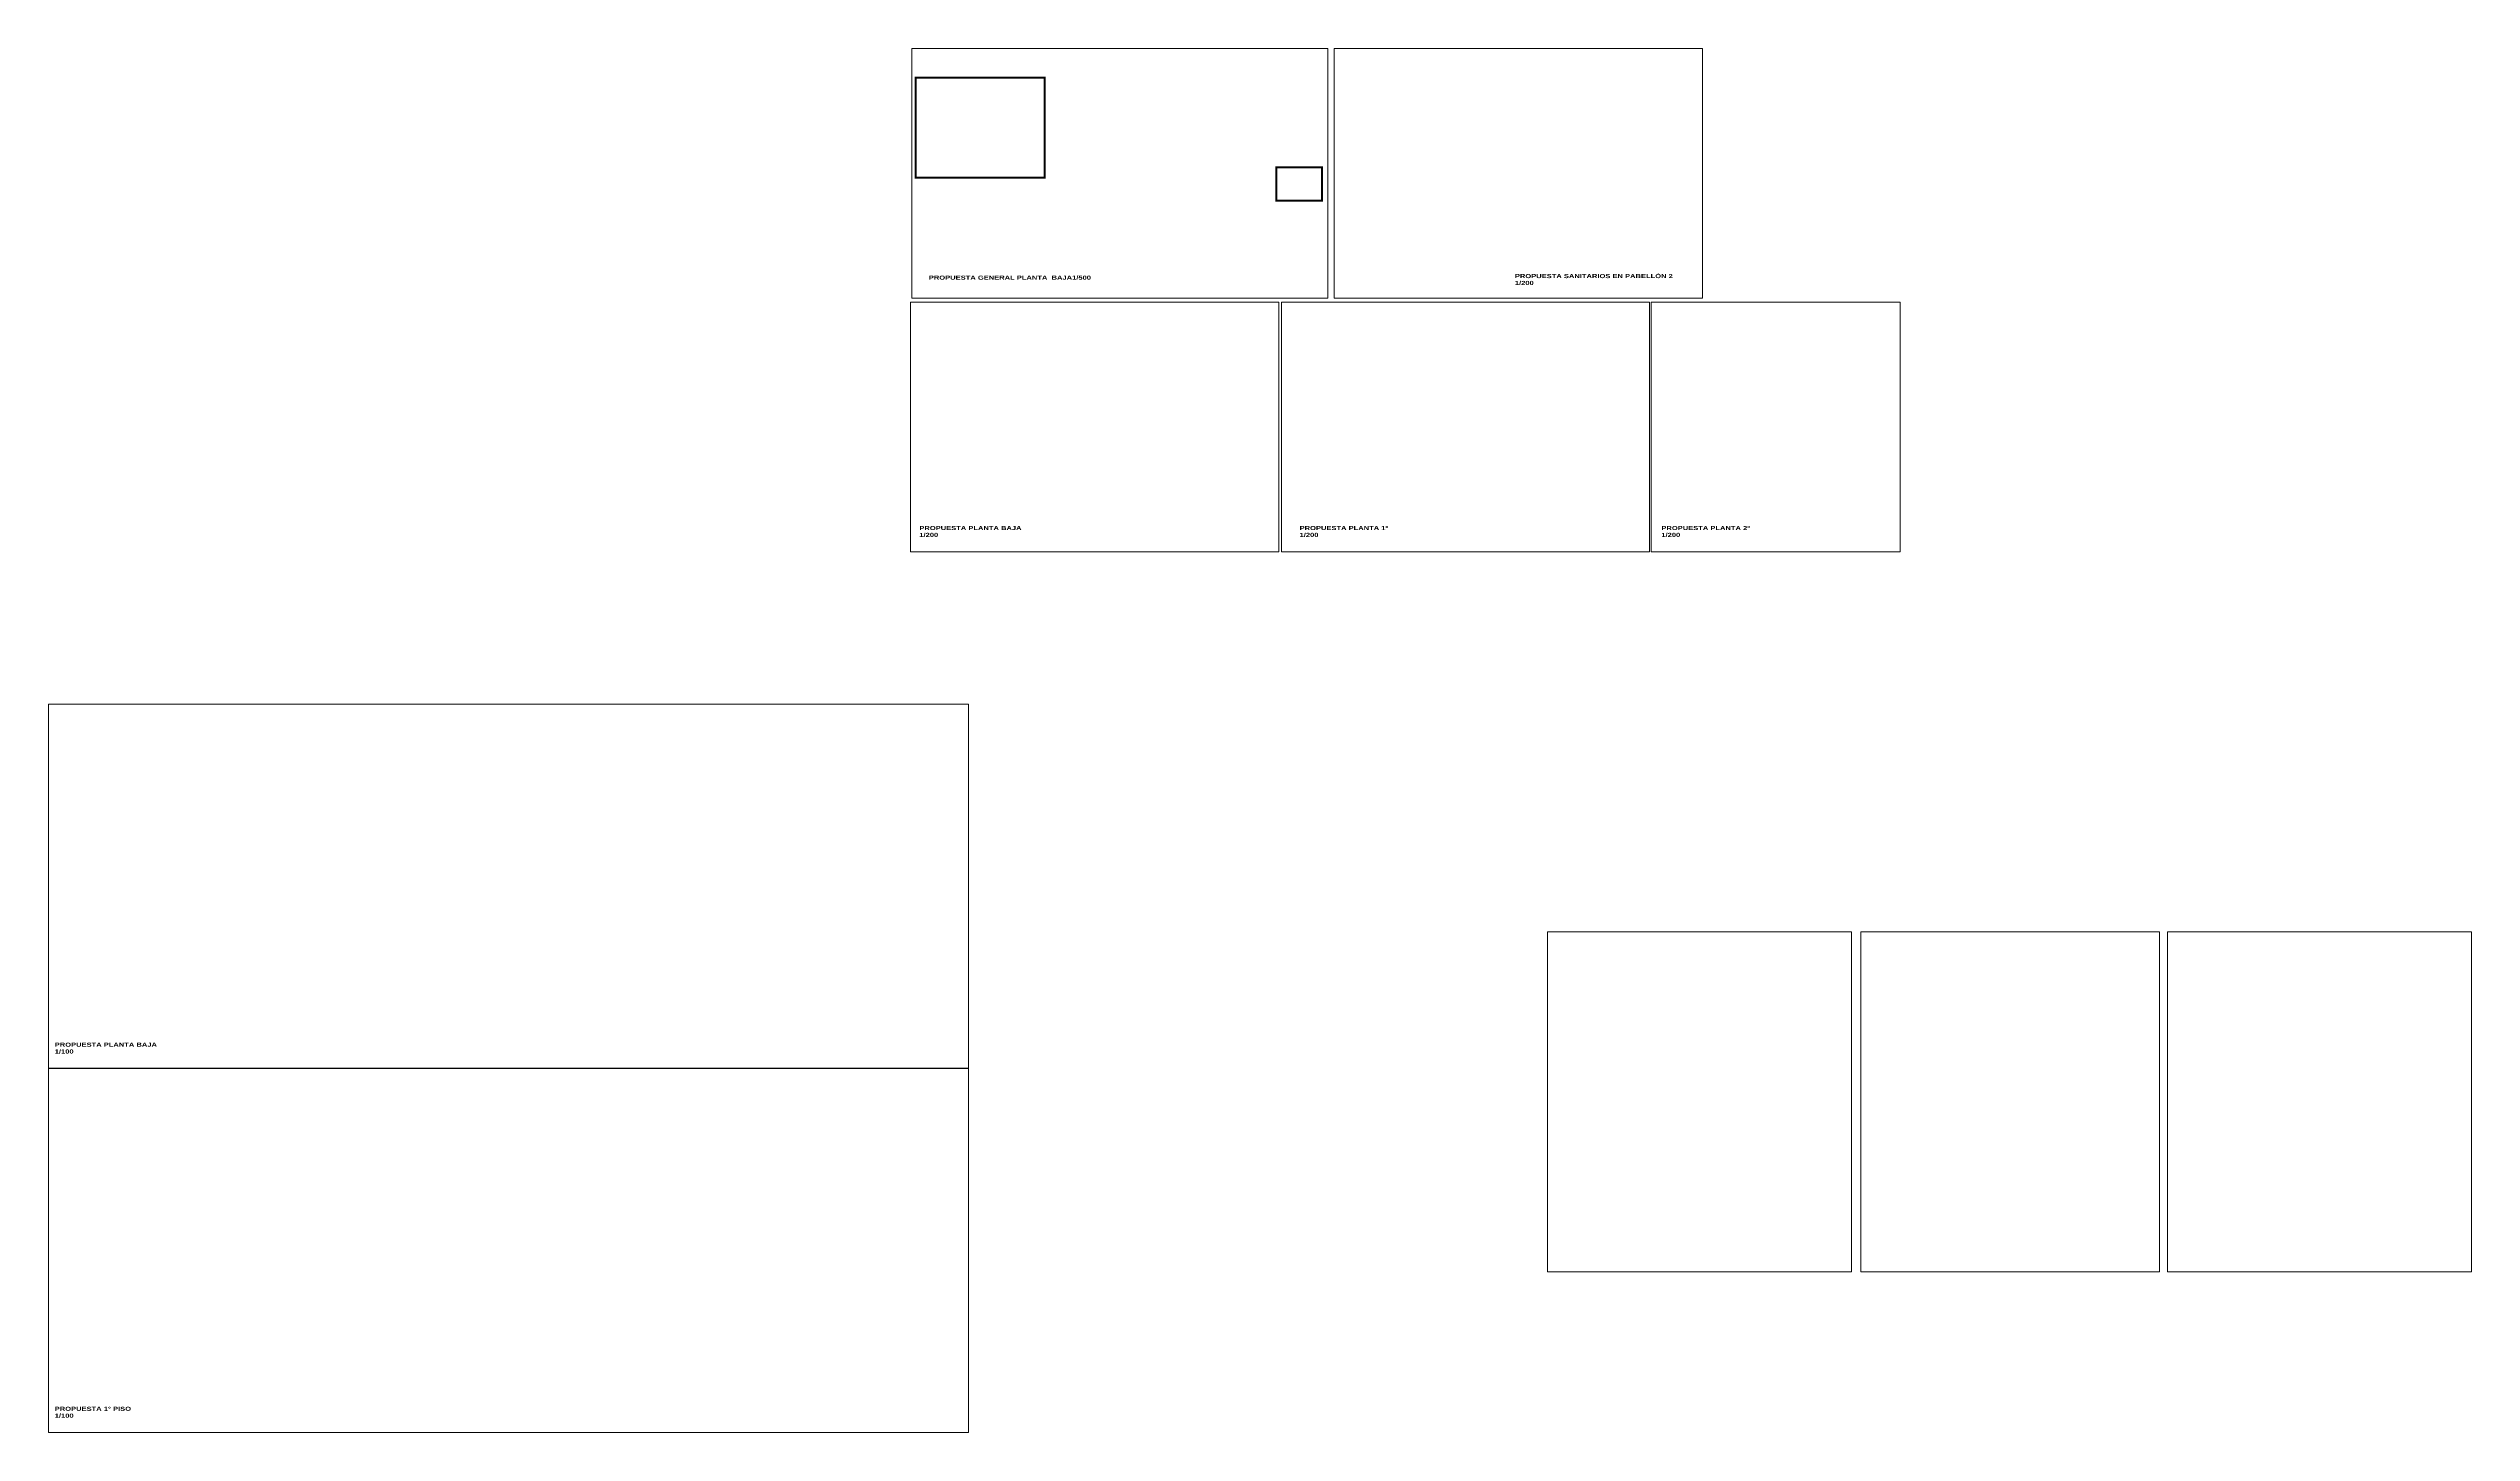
# Paper-space layout 'Layout1' of a CAD drawing. Header units: millimetres. Extents: x 474 to 711, y 463 to 598.
import ezdxf

# ---------------------------------------------------------------- set-up
doc = ezdxf.new("R2010")
doc.units = ezdxf.units.MM
doc.linetypes.add('HIDDEN2', pattern=[4.7625, 3.175, -1.5875])
doc.layers.get('0').update_dxf_attribs({"color": 6, "linetype": 'CONTINUOUS'})
doc.layers.add('txt-1', color=1, linetype='CONTINUOUS')
doc.styles.add('STYLE1', font='swisseb.ttf', dxfattribs={"width": 1.32})

psp = doc.layouts.get("Layout1")

# ---------------------------------------------------------------- linework, layer by layer
at = {"color": 10, "linetype": 'HIDDEN2', "const_width": 0.2}
for points in [[(558.47, 595.36), (571.07, 595.36), (571.07, 585.58), (558.47, 585.58)], [(593.74, 586.59), (598.22, 586.59), (598.22, 583.33), (593.74, 583.33)]]:
    psp.add_lwpolyline(points, close=True, dxfattribs=at)

# ---------------------------------------------------------------- texts
at = {"layer": 'txt-1', "char_height": 0.4, "attachment_point": 1, "style": 'STYLE1'}
for s, insert, width in [('PROPUESTA GENERAL PLANTA  BAJA1/500', (559.75, 576), 17.3319), ('PROPUESTA SANITARIOS EN PABELLÓN 2\\P1/200', (617.08, 576.15), 18.5075), ('PROPUESTA PLANTA BAJA\\P1/200', (558.82, 551.51), 17.3319), ('PROPUESTA PLANTA 1º\\P1/200', (596.02, 551.51), 17.3319), ('PROPUESTA PLANTA 2º\\P1/200', (631.41, 551.51), 17.3319), ('PROPUESTA PLANTA BAJA\\P1/100', (474.24, 500.99), 17.3319), ('PROPUESTA 1° PISO\\P1/100', (474.24, 465.38), 17.3319)]:
    psp.add_mtext(s, dxfattribs=dict(at, insert=insert, width=width))

# ---------------------------------------------------------------- viewports
at = {"layer": '0'}
for center, size, view_center_point, status in [((635.15, 495.21), (29.73, 33.239), (-71.979, 190.009), 8), ((665.53, 495.21), (29.23, 33.239), (-72.264, -8.106), 9), ((695.8, 495.21), (29.73, 33.239), (-71.744, -207.281), 10)]:
    psp.add_viewport(center=center, size=size, view_center_point=view_center_point, view_height=33.2393, status=status, dxfattribs=at)
at = {"layer": 'txt-1'}
for center, size, view_center_point, view_height, status in [((578.43, 586), (40.68, 24.4114), (5.851, 160.732), 122.05689, 6), ((617.42, 586), (36.01, 24.4114), (76.993, 167.719), 48.82276, 5), ((612.25, 561.2), (36.01, 24.4114), (-52.199, -14.855), 48.82276, 3), ((642.59, 561.2), (24.35, 24.411), (-64.065, -211.679), 48.8228, 4), ((518.63, 516.28), (90, 35.6149), (-40.916, 170.749), 35.61487, 7), ((518.63, 480.67), (90, 35.6149), (-40.916, -29.251), 35.61487, 11)]:
    psp.add_viewport(center=center, size=size, view_center_point=view_center_point, view_height=view_height, status=status, dxfattribs=at)
psp.add_viewport(center=(575.97, 561.2), size=(36.01, 24.4114), view_center_point=(-52.199, 181.68), view_height=48.82276, dxfattribs=at)

doc.saveas('drawing.dxf')
